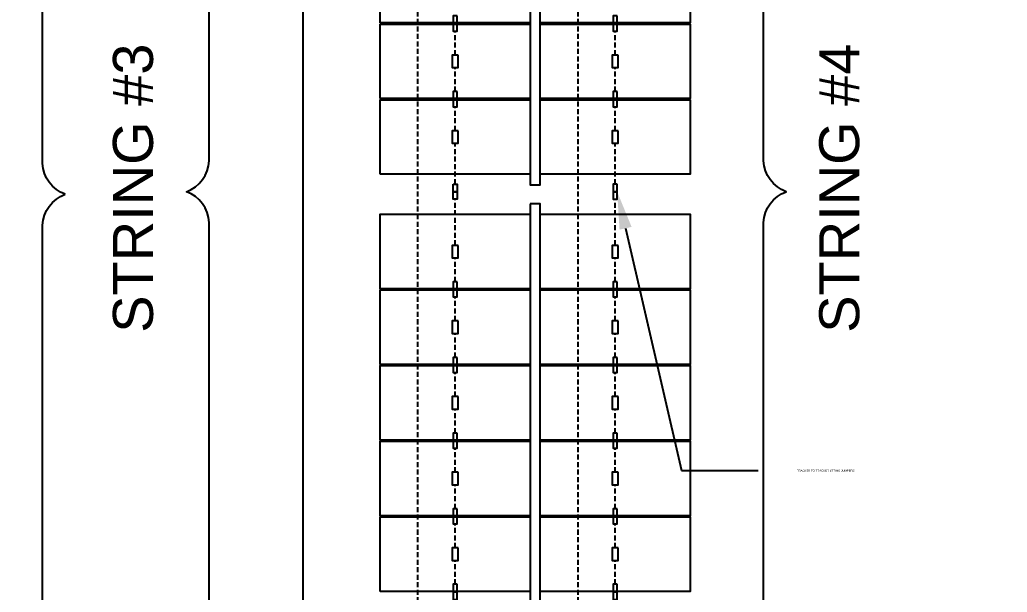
# Model space of a CAD drawing. Header units: feet. Extents: x -327 to 55127, y -2634 to 4121.
# Drawn here: x 1362.28 to 1411.58, y -2369.77 to -2341.19 of the extents above; entities that cross this region are included whole.
import ezdxf
from ezdxf import colors
from ezdxf.entities.mleader import LeaderData, LeaderLine
from ezdxf.lldxf.tags import DXFTag
from ezdxf.math import Vec2, Vec3

# ---------------------------------------------------------------- set-up
doc = ezdxf.new("R2010")
doc.units = ezdxf.units.FT
doc.header["$MEASUREMENT"] = 0
doc.linetypes.add('HIDDEN', pattern=[0.375, 0.25, -0.125])
for name, color, linetype in [('E-DC FEEDER', 10, 'DC TRUNK FEEDER'), ('E-HARN-COMP', 8, 'Continuous'), ('E-TRNK-CABL-NEG', 6, 'HIDDEN'), ('E-TRUNK-CABLE-POS', 6, 'HIDDEN'), ('G-ANNO-TEXT', 1, 'Continuous'), ('PVcase PV Modules (full frames)', 142, 'Continuous')]:
    doc.layers.add(name, color=color, linetype=linetype)
doc.styles.add('NEI-A', font='arial.ttf')
doc.styles.get("Standard").update_dxf_attribs({"font": 'arial.ttf'})
tags = doc.linetypes.add('DC TRUNK FEEDER', pattern='A,0.5,-0.2,["DT",Standard,S=0.1,R=0,X=-0.1,Y=-0.05],-0.2', length=0.9).pattern_tags.tags
tags[6] = DXFTag(74, 10)

# ---------------------------------------------------------------- blocks, each defined once
blk = doc.blocks.new('HT72-18X (2x39)')
for points in [[(49978.573, 17293.928), (49978.573, 17143.993), (49979.065, 17143.993), (49979.065, 17293.928), (49978.573, 17293.928)], [(49971.076, 17289.69), (49971.076, 17293.407), (49978.573, 17293.407), (49978.573, 17289.69), (49971.076, 17289.69)], [(49979.065, 17289.69), (49979.065, 17293.407), (49986.562, 17293.407), (49986.562, 17289.69), (49979.065, 17289.69)], [(49971.076, 17285.914), (49971.076, 17289.631), (49978.573, 17289.631), (49978.573, 17285.914), (49971.076, 17285.914)], [(49979.065, 17285.914), (49979.065, 17289.631), (49986.562, 17289.631), (49986.562, 17285.914), (49979.065, 17285.914)], [(49971.076, 17282.138), (49971.076, 17285.855), (49978.573, 17285.855), (49978.573, 17282.138), (49971.076, 17282.138)], [(49979.065, 17282.138), (49979.065, 17285.855), (49986.562, 17285.855), (49986.562, 17282.138), (49979.065, 17282.138)], [(49971.076, 17278.362), (49971.076, 17282.079), (49978.573, 17282.079), (49978.573, 17278.362), (49971.076, 17278.362)], [(49979.065, 17278.362), (49979.065, 17282.079), (49986.562, 17282.079), (49986.562, 17278.362), (49979.065, 17278.362)], [(49971.076, 17274.585), (49971.076, 17278.303), (49978.573, 17278.303), (49978.573, 17274.585), (49971.076, 17274.585)], [(49979.065, 17274.585), (49979.065, 17278.303), (49986.562, 17278.303), (49986.562, 17274.585), (49979.065, 17274.585)], [(49971.076, 17152.066), (49971.076, 17155.783), (49978.573, 17155.783), (49978.573, 17152.066), (49971.076, 17152.066)], [(49979.065, 17152.066), (49979.065, 17155.783), (49986.562, 17155.783), (49986.562, 17152.066), (49979.065, 17152.066)], [(49971.076, 17148.289), (49971.076, 17152.007), (49978.573, 17152.007), (49978.573, 17148.289), (49971.076, 17148.289)], [(49979.065, 17148.289), (49979.065, 17152.007), (49986.562, 17152.007), (49986.562, 17148.289), (49979.065, 17148.289)], [(49971.076, 17144.513), (49971.076, 17148.23), (49978.573, 17148.23), (49978.573, 17144.513), (49971.076, 17144.513)], [(49979.065, 17144.513), (49979.065, 17148.23), (49986.562, 17148.23), (49986.562, 17144.513), (49979.065, 17144.513)]]:
    blk.add_lwpolyline(points)

msp = doc.modelspace()

# ---------------------------------------------------------------- linework, layer by layer
at = {"layer": 'E-DC FEEDER', "flags": 128}
msp.add_lwpolyline([(1376.427, -2496.431), (1376.427, -2300.98)], dxfattribs=at)
at = {"layer": 'E-HARN-COMP'}
for points in [[(1384.12, -2340.996), (1383.926, -2340.996), (1383.926, -2341.376), (1384.12, -2341.376)], [(1392.109, -2340.996), (1391.915, -2340.996), (1391.915, -2341.376), (1392.109, -2341.376)], [(1384.12, -2341.376), (1383.926, -2341.376), (1383.926, -2341.756), (1384.12, -2341.756)], [(1392.109, -2341.376), (1391.915, -2341.376), (1391.915, -2341.756), (1392.109, -2341.756)], [(1384.174, -2342.954), (1383.872, -2342.954), (1383.872, -2343.575), (1384.174, -2343.575)], [(1392.162, -2342.954), (1391.861, -2342.954), (1391.861, -2343.575), (1392.162, -2343.575)], [(1384.12, -2344.772), (1383.926, -2344.772), (1383.926, -2345.152), (1384.12, -2345.152)], [(1384.12, -2345.152), (1383.926, -2345.152), (1383.926, -2345.533), (1384.12, -2345.533)], [(1392.109, -2344.772), (1391.915, -2344.772), (1391.915, -2345.152), (1392.109, -2345.152)], [(1392.109, -2345.152), (1391.915, -2345.152), (1391.915, -2345.533), (1392.109, -2345.533)], [(1384.174, -2346.73), (1383.872, -2346.73), (1383.872, -2347.351), (1384.174, -2347.351)], [(1392.162, -2346.73), (1391.861, -2346.73), (1391.861, -2347.351), (1392.162, -2347.351)], [(1383.926, -2349.388), (1384.12, -2349.388), (1384.12, -2349.768), (1383.926, -2349.768)], [(1392.109, -2349.388), (1391.915, -2349.388), (1391.915, -2349.768), (1392.109, -2349.768)], [(1383.926, -2349.768), (1384.12, -2349.768), (1384.12, -2350.149), (1383.926, -2350.149)], [(1392.109, -2349.768), (1391.915, -2349.768), (1391.915, -2350.149), (1392.109, -2350.149)], [(1384.174, -2352.447), (1383.872, -2352.447), (1383.872, -2353.068), (1384.174, -2353.068)], [(1392.162, -2352.447), (1391.861, -2352.447), (1391.861, -2353.068), (1392.162, -2353.068)], [(1384.12, -2354.265), (1383.926, -2354.265), (1383.926, -2354.646), (1384.12, -2354.646)], [(1392.109, -2354.265), (1391.915, -2354.265), (1391.915, -2354.646), (1392.109, -2354.646)], [(1384.12, -2354.646), (1383.926, -2354.646), (1383.926, -2355.026), (1384.12, -2355.026)], [(1392.109, -2354.646), (1391.915, -2354.646), (1391.915, -2355.026), (1392.109, -2355.026)], [(1384.174, -2356.223), (1383.872, -2356.223), (1383.872, -2356.844), (1384.174, -2356.844)], [(1392.162, -2356.223), (1391.861, -2356.223), (1391.861, -2356.844), (1392.162, -2356.844)], [(1384.12, -2358.042), (1383.926, -2358.042), (1383.926, -2358.422), (1384.12, -2358.422)], [(1392.109, -2358.042), (1391.915, -2358.042), (1391.915, -2358.422), (1392.109, -2358.422)], [(1384.12, -2358.422), (1383.926, -2358.422), (1383.926, -2358.802), (1384.12, -2358.802)], [(1392.109, -2358.422), (1391.915, -2358.422), (1391.915, -2358.802), (1392.109, -2358.802)], [(1384.174, -2359.999), (1383.872, -2359.999), (1383.872, -2360.621), (1384.174, -2360.621)], [(1392.162, -2359.999), (1391.861, -2359.999), (1391.861, -2360.621), (1392.162, -2360.621)], [(1384.12, -2361.818), (1383.926, -2361.818), (1383.926, -2362.198), (1384.12, -2362.198)], [(1392.109, -2361.818), (1391.915, -2361.818), (1391.915, -2362.198), (1392.109, -2362.198)], [(1384.12, -2362.198), (1383.926, -2362.198), (1383.926, -2362.579), (1384.12, -2362.579)], [(1392.109, -2362.198), (1391.915, -2362.198), (1391.915, -2362.579), (1392.109, -2362.579)], [(1384.174, -2363.776), (1383.872, -2363.776), (1383.872, -2364.397), (1384.174, -2364.397)], [(1392.162, -2363.776), (1391.861, -2363.776), (1391.861, -2364.397), (1392.162, -2364.397)], [(1384.12, -2365.594), (1383.926, -2365.594), (1383.926, -2365.974), (1384.12, -2365.974)], [(1392.109, -2365.594), (1391.915, -2365.594), (1391.915, -2365.974), (1392.109, -2365.974)], [(1384.12, -2365.974), (1383.926, -2365.974), (1383.926, -2366.355), (1384.12, -2366.355)], [(1392.109, -2365.974), (1391.915, -2365.974), (1391.915, -2366.355), (1392.109, -2366.355)], [(1384.174, -2367.552), (1383.872, -2367.552), (1383.872, -2368.173), (1384.174, -2368.173)], [(1392.162, -2367.552), (1391.861, -2367.552), (1391.861, -2368.173), (1392.162, -2368.173)], [(1384.12, -2369.37), (1383.926, -2369.37), (1383.926, -2369.751), (1384.12, -2369.751)], [(1392.109, -2369.37), (1391.915, -2369.37), (1391.915, -2369.751), (1392.109, -2369.751)], [(1384.12, -2369.751), (1383.926, -2369.751), (1383.926, -2370.131), (1384.12, -2370.131)], [(1392.109, -2369.751), (1391.915, -2369.751), (1391.915, -2370.131), (1392.109, -2370.131)]]:
    msp.add_lwpolyline(points, close=True, dxfattribs=at)
at = {"layer": 'E-TRNK-CABL-NEG'}
for points in [[(1384.023, -2344.772), (1384.023, -2343.575)], [(1392.012, -2344.772), (1392.012, -2343.575)], [(1384.023, -2349.388), (1384.023, -2347.351)], [(1392.012, -2349.388), (1392.012, -2347.351)], [(1384.023, -2354.265), (1384.023, -2353.068)], [(1392.012, -2354.265), (1392.012, -2353.068)], [(1384.023, -2358.042), (1384.023, -2356.844)], [(1392.012, -2358.042), (1392.012, -2356.844)], [(1384.023, -2361.818), (1384.023, -2360.621)], [(1392.012, -2361.818), (1392.012, -2360.621)], [(1384.023, -2365.594), (1384.023, -2364.397)], [(1392.012, -2365.594), (1392.012, -2364.397)], [(1384.023, -2369.37), (1384.023, -2368.173)], [(1392.012, -2369.37), (1392.012, -2368.173)]]:
    msp.add_lwpolyline(points, dxfattribs=at)
at = {"layer": 'E-TRUNK-CABLE-POS'}
for points in [[(1392.012, -2301.415), (1392.012, -2300.641), (1390.138, -2300.641), (1390.138, -2399.406), (1380.275, -2399.406)], [(1384.023, -2301.415), (1384.023, -2300.641), (1382.149, -2300.641), (1382.149, -2398.859), (1380.275, -2398.859)], [(1384.023, -2342.954), (1384.023, -2341.756)], [(1392.012, -2342.954), (1392.012, -2341.756)], [(1384.023, -2346.73), (1384.023, -2345.533)], [(1392.012, -2346.73), (1392.012, -2345.533)], [(1384.023, -2352.447), (1384.023, -2350.149)], [(1392.012, -2352.447), (1392.012, -2350.149)], [(1384.023, -2356.223), (1384.023, -2355.026)], [(1392.012, -2356.223), (1392.012, -2355.026)], [(1384.023, -2359.999), (1384.023, -2358.802)], [(1392.012, -2359.999), (1392.012, -2358.802)], [(1384.023, -2363.776), (1384.023, -2362.579)], [(1392.012, -2363.776), (1392.012, -2362.579)], [(1384.023, -2367.552), (1384.023, -2366.355)], [(1392.012, -2367.552), (1392.012, -2366.355)]]:
    msp.add_lwpolyline(points, dxfattribs=at)
at = {"layer": 'G-ANNO-TEXT', "flags": 128}
for points in [[(1364.558, -2349.899, -0.298343), (1363.421, -2348.357), (1363.421, -2276.494, 0.298343), (1362.284, -2274.952, 0.298343), (1363.421, -2273.41), (1363.421, -2201.547, -0.298343), (1364.558, -2200.005)], [(1372.881, -2399.67, -0.298343), (1371.744, -2398.128), (1371.744, -2351.311, 0.298343), (1370.607, -2349.768, 0.298343), (1371.744, -2348.226), (1371.744, -2301.409, -0.298343), (1372.881, -2299.867)], [(1398.279, -2399.67, 0.298343), (1399.416, -2398.128), (1399.416, -2351.311, -0.298343), (1400.554, -2349.768, -0.298343), (1399.416, -2348.226), (1399.416, -2301.409, 0.298343), (1398.279, -2299.867)], [(1364.558, -2499.793, -0.298343), (1363.421, -2498.251), (1363.421, -2426.388, 0.298343), (1362.284, -2424.846, 0.298343), (1363.421, -2423.304), (1363.421, -2351.441, -0.298343), (1364.558, -2349.899)]]:
    msp.add_lwpolyline(points, format="xyb", dxfattribs=at)

# ---------------------------------------------------------------- block references
at = {"layer": 'PVcase PV Modules (full frames)', "color": 144, "true_color": 0x007ca5}
for p in [(-48590.801, -19493.412), (-48590.801, -19644.306)]:
    msp.add_blockref('HT72-18X (2x39)', p, dxfattribs=at)

# ---------------------------------------------------------------- texts
at = {"layer": 'G-ANNO-TEXT', "char_height": 2, "rotation": 90, "style": 'NEI-A', "bg_fill": 3, "box_fill_scale": 1.5, "bg_fill_color": 256, "bg_fill_transparency": 0}
for s, insert, width, attachment_point in [('STRING #3', (1366.936, -2342.375, -3.817), 14.33241, 3), ('STRING #4', (1404.225, -2342.375, -3.817), 14.31195, 9)]:
    msp.add_mtext(s, dxfattribs=dict(at, insert=insert, width=width, attachment_point=attachment_point))

# ---------------------------------------------------------------- next in the draw order: leaders
at = {"layer": 'G-ANNO-TEXT'}
ml = msp.add_multileader_mtext('Standard', dxfattribs=at)
ml.set_content('TRACKER TO TRACKER STRING JUMPERS', color=256, style='NEI-A')
ml.set_leader_properties()
ml.build(insert=Vec2(0, 0))
ml.multileader.update_dxf_attribs({"dogleg_length": 0.36, "arrow_head_size": 1.876})
ctx = ml.context
ctx.base_point, ctx.char_height, ctx.arrow_head_size, ctx.landing_gap_size, ctx.plane_origin = Vec3(1399.157, -2363.695, -1.908), 0.1, 1.876, 1.921, Vec3(1985.665, -2801.859, -1.908)
notes = []
notes.append((ctx, [(0, (1, 1, 0), (1395.315, -2363.695, -1.908), (1, 0), 3.842, [(1, [(1392.109, -2349.768, -1.908)], 0, [])])]))
ctx.mtext.insert, ctx.mtext.width, ctx.mtext.flow_direction = Vec3(1401.078, -2363.644, -1.908), 32.11823, 5
ctx.mtext.has_bg_fill, ctx.mtext.bg_color, ctx.mtext.bg_scale_factor, ctx.mtext.bg_transparency, ctx.mtext.use_window_bg_color = 1, -1073741824, 1.5, 0, 1
for ctx, leaders in notes:
    for number, flags, end, landing, length, lines in leaders:
        leader = LeaderData()
        leader.index, (leader.has_last_leader_line, leader.has_dogleg_vector, leader.attachment_direction) = number, flags
        leader.last_leader_point, leader.dogleg_vector, leader.dogleg_length = Vec3(end), Vec3(landing), length
        for number, points, colour, breaks in lines:
            line = LeaderLine()
            line.index, line.vertices, line.color, line.breaks = number, Vec3.list(points), colors.encode_raw_color(colour), breaks
            leader.lines.append(line)
        ctx.leaders.append(leader)

doc.saveas('drawing.dxf')
